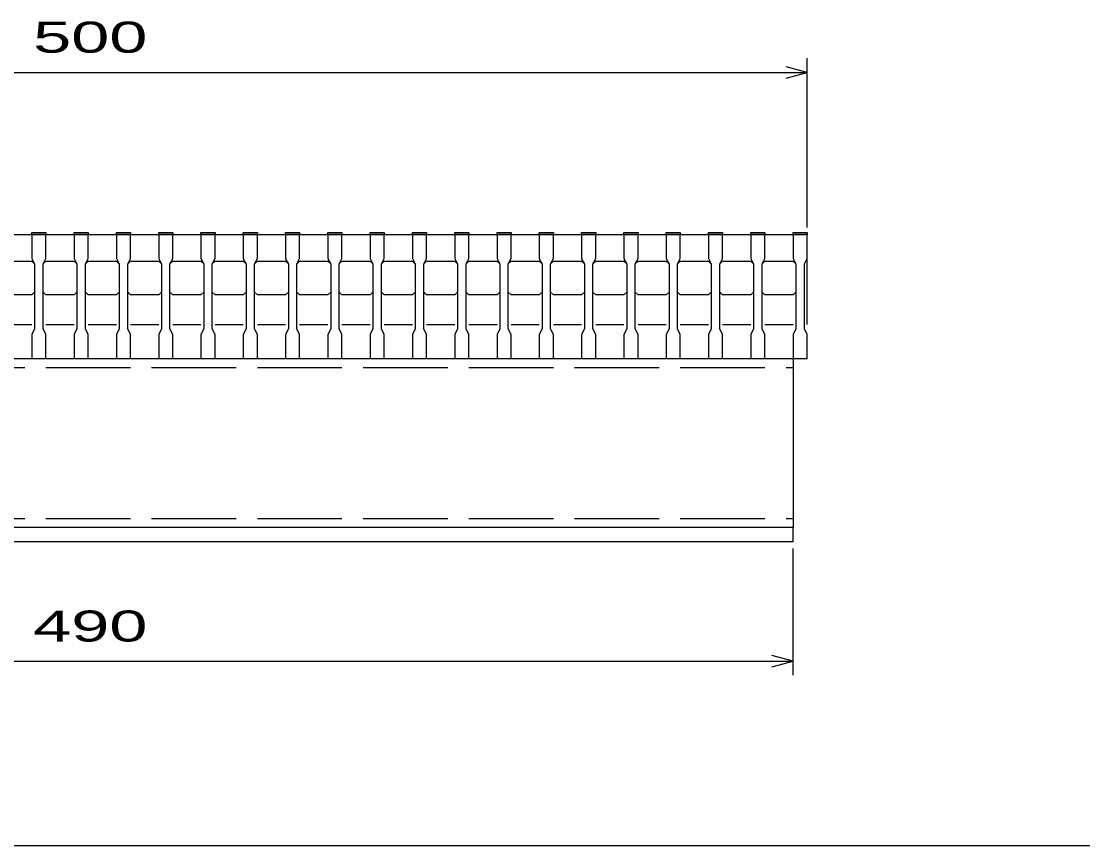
# Model space of a CAD drawing. Units: millimetres, scale not verified. Extents: x -910 to 866, y -641 to 527.
# Drawn here: x -489.8 to -113.3, y -573.2 to -280.6 of the extents above; entities that cross this region are included whole.
import ezdxf
from ezdxf.enums import TextEntityAlignment as Align

# ---------------------------------------------------------------- set-up
doc = ezdxf.new("R2010")
doc.units = ezdxf.units.MM
doc.header["$LTSCALE"] = 5
doc.linetypes.add('DASHED', pattern=[7.5, 6, -1.5])
for name, color, linetype, lineweight in [('0_2', 150, 'Continuous', 25), ('16', 3, 'Continuous', 25), ('22', 4, 'Continuous', 25)]:
    doc.layers.add(name, color=color, linetype=linetype, lineweight=lineweight)
doc.styles.add('ベクトル', font='')
doc.styles.get('ベクトル').set_extended_font_data('ベクトル')

msp = doc.modelspace()

# ---------------------------------------------------------------- linework, layer by layer
at = {"layer": '0_2'}
msp.add_line((865.5, -573.25), (-864.5, -573.25), dxfattribs=at)
at = {"layer": '16'}
for p, q in [((-711, -356.25), (-211, -356.25)), ((-486, -356.25), (-486, -355.55)), ((-486, -355.55), (-481, -355.55)), ((-486, -356.25), (-486, -364.75)), ((-481, -356.25), (-486, -356.25)), ((-481, -355.55), (-481, -356.25)), ((-481, -364.75), (-481, -356.25)), ((-471, -356.25), (-471, -355.55)), ((-471, -355.55), (-466, -355.55)), ((-471, -356.25), (-471, -364.75)), ((-466, -356.25), (-471, -356.25)), ((-466, -355.55), (-466, -356.25)), ((-466, -364.75), (-466, -356.25)), ((-456, -356.25), (-456, -355.55)), ((-456, -355.55), (-451, -355.55)), ((-456, -356.25), (-456, -364.75)), ((-451, -356.25), (-456, -356.25)), ((-451, -355.55), (-451, -356.25)), ((-451, -364.75), (-451, -356.25)), ((-441, -356.25), (-441, -355.55)), ((-441, -355.55), (-436, -355.55)), ((-441, -356.25), (-441, -364.75)), ((-436, -356.25), (-441, -356.25)), ((-436, -355.55), (-436, -356.25)), ((-436, -364.75), (-436, -356.25)), ((-426, -356.25), (-426, -355.55)), ((-426, -355.55), (-421, -355.55)), ((-426, -356.25), (-426, -364.75)), ((-421, -356.25), (-426, -356.25)), ((-421, -355.55), (-421, -356.25)), ((-421, -364.75), (-421, -356.25)), ((-411, -356.25), (-411, -355.55)), ((-411, -355.55), (-406, -355.55)), ((-411, -356.25), (-411, -364.75)), ((-406, -356.25), (-411, -356.25)), ((-406, -355.55), (-406, -356.25)), ((-406, -364.75), (-406, -356.25)), ((-396, -356.25), (-396, -355.55)), ((-396, -355.55), (-391, -355.55)), ((-396, -356.25), (-396, -364.75)), ((-391, -356.25), (-396, -356.25)), ((-391, -355.55), (-391, -356.25)), ((-391, -364.75), (-391, -356.25)), ((-381, -356.25), (-381, -355.55)), ((-381, -355.55), (-376, -355.55)), ((-381, -356.25), (-381, -364.75)), ((-376, -356.25), (-381, -356.25)), ((-376, -355.55), (-376, -356.25)), ((-376, -364.75), (-376, -356.25)), ((-366, -356.25), (-366, -355.55)), ((-366, -355.55), (-361, -355.55)), ((-366, -356.25), (-366, -364.75)), ((-361, -356.25), (-366, -356.25)), ((-361, -355.55), (-361, -356.25)), ((-361, -364.75), (-361, -356.25)), ((-351, -356.25), (-351, -355.55)), ((-351, -355.55), (-346, -355.55)), ((-351, -356.25), (-351, -364.75)), ((-346, -356.25), (-351, -356.25)), ((-346, -355.55), (-346, -356.25)), ((-346, -364.75), (-346, -356.25)), ((-336, -356.25), (-336, -355.55)), ((-336, -355.55), (-331, -355.55)), ((-336, -356.25), (-336, -364.75)), ((-331, -356.25), (-336, -356.25)), ((-331, -355.55), (-331, -356.25)), ((-331, -364.75), (-331, -356.25)), ((-321, -356.25), (-321, -355.55)), ((-321, -355.55), (-316, -355.55)), ((-321, -356.25), (-321, -364.75)), ((-316, -356.25), (-321, -356.25)), ((-316, -355.55), (-316, -356.25)), ((-316, -364.75), (-316, -356.25)), ((-306, -356.25), (-306, -355.55)), ((-306, -355.55), (-301, -355.55)), ((-306, -356.25), (-306, -364.75)), ((-301, -356.25), (-306, -356.25)), ((-301, -355.55), (-301, -356.25)), ((-301, -364.75), (-301, -356.25)), ((-291, -356.25), (-291, -355.55)), ((-291, -355.55), (-286, -355.55)), ((-291, -356.25), (-291, -364.75)), ((-286, -356.25), (-291, -356.25)), ((-286, -355.55), (-286, -356.25)), ((-286, -364.75), (-286, -356.25)), ((-276, -356.25), (-276, -355.55)), ((-276, -355.55), (-271, -355.55)), ((-276, -356.25), (-276, -364.75)), ((-271, -356.25), (-276, -356.25)), ((-271, -355.55), (-271, -356.25)), ((-271, -364.75), (-271, -356.25)), ((-261, -356.25), (-261, -355.55)), ((-261, -355.55), (-256, -355.55)), ((-261, -356.25), (-261, -364.75)), ((-256, -356.25), (-261, -356.25)), ((-256, -355.55), (-256, -356.25)), ((-256, -364.75), (-256, -356.25)), ((-246, -356.25), (-246, -355.55)), ((-246, -355.55), (-241, -355.55)), ((-246, -356.25), (-246, -364.75)), ((-241, -356.25), (-246, -356.25)), ((-241, -355.55), (-241, -356.25)), ((-241, -364.75), (-241, -356.25)), ((-231, -356.25), (-231, -355.55)), ((-231, -355.55), (-226, -355.55)), ((-231, -356.25), (-231, -364.75)), ((-226, -356.25), (-231, -356.25)), ((-226, -355.55), (-226, -356.25)), ((-226, -364.75), (-226, -356.25)), ((-216, -356.25), (-216, -355.55)), ((-216, -355.55), (-211, -355.55)), ((-216, -356.25), (-216, -364.75)), ((-211, -356.25), (-216, -356.25)), ((-211, -355.55), (-211, -356.25)), ((-211, -364.75), (-211, -356.25)), ((-211, -388.25), (-211, -356.25)), ((-486, -364.75), (-485, -366.75)), ((-482, -366.75), (-481, -364.75)), ((-471, -364.75), (-470, -366.75)), ((-467, -366.75), (-466, -364.75)), ((-456, -364.75), (-455, -366.75)), ((-452, -366.75), (-451, -364.75)), ((-441, -364.75), (-440, -366.75)), ((-437, -366.75), (-436, -364.75)), ((-426, -364.75), (-425, -366.75)), ((-422, -366.75), (-421, -364.75)), ((-411, -364.75), (-410, -366.75)), ((-407, -366.75), (-406, -364.75)), ((-396, -364.75), (-395, -366.75)), ((-392, -366.75), (-391, -364.75)), ((-381, -364.75), (-380, -366.75)), ((-377, -366.75), (-376, -364.75)), ((-366, -364.75), (-365, -366.75)), ((-362, -366.75), (-361, -364.75)), ((-351, -364.75), (-350, -366.75)), ((-347, -366.75), (-346, -364.75)), ((-336, -364.75), (-335, -366.75)), ((-332, -366.75), (-331, -364.75)), ((-321, -364.75), (-320, -366.75)), ((-317, -366.75), (-316, -364.75)), ((-306, -364.75), (-305, -366.75)), ((-302, -366.75), (-301, -364.75)), ((-291, -364.75), (-290, -366.75)), ((-287, -366.75), (-286, -364.75)), ((-276, -364.75), (-275, -366.75)), ((-272, -366.75), (-271, -364.75)), ((-261, -364.75), (-260, -366.75)), ((-257, -366.75), (-256, -364.75)), ((-246, -364.75), (-245, -366.75)), ((-242, -366.75), (-241, -364.75)), ((-231, -364.75), (-230, -366.75)), ((-227, -366.75), (-226, -364.75)), ((-216, -364.75), (-215, -366.75)), ((-212, -366.75), (-211, -364.75)), ((-496, -365.75), (-486, -365.75)), ((-486, -365.75), (-485, -366.75)), ((-485, -366.75), (-485, -389.75)), ((-482, -366.75), (-481, -365.75)), ((-482, -389.75), (-482, -366.75)), ((-481, -365.75), (-471, -365.75)), ((-471, -365.75), (-470, -366.75)), ((-470, -366.75), (-470, -389.75)), ((-467, -366.75), (-466, -365.75)), ((-467, -389.75), (-467, -366.75)), ((-466, -365.75), (-456, -365.75)), ((-456, -365.75), (-455, -366.75)), ((-455, -366.75), (-455, -389.75)), ((-452, -366.75), (-451, -365.75)), ((-452, -389.75), (-452, -366.75)), ((-451, -365.75), (-441, -365.75)), ((-441, -365.75), (-440, -366.75)), ((-440, -366.75), (-440, -389.75)), ((-437, -366.75), (-436, -365.75)), ((-437, -389.75), (-437, -366.75)), ((-436, -365.75), (-426, -365.75)), ((-426, -365.75), (-425, -366.75)), ((-425, -366.75), (-425, -389.75)), ((-422, -366.75), (-421, -365.75)), ((-422, -389.75), (-422, -366.75)), ((-421, -365.75), (-411, -365.75)), ((-411, -365.75), (-410, -366.75)), ((-410, -366.75), (-410, -389.75)), ((-407, -366.75), (-406, -365.75)), ((-407, -389.75), (-407, -366.75)), ((-406, -365.75), (-396, -365.75)), ((-396, -365.75), (-395, -366.75)), ((-395, -366.75), (-395, -389.75)), ((-392, -366.75), (-391, -365.75)), ((-392, -389.75), (-392, -366.75)), ((-391, -365.75), (-381, -365.75)), ((-381, -365.75), (-380, -366.75)), ((-380, -366.75), (-380, -389.75)), ((-377, -366.75), (-376, -365.75)), ((-377, -389.75), (-377, -366.75)), ((-376, -365.75), (-366, -365.75)), ((-366, -365.75), (-365, -366.75)), ((-365, -366.75), (-365, -389.75)), ((-362, -366.75), (-361, -365.75)), ((-362, -389.75), (-362, -366.75)), ((-361, -365.75), (-351, -365.75)), ((-351, -365.75), (-350, -366.75)), ((-350, -366.75), (-350, -389.75)), ((-347, -366.75), (-346, -365.75)), ((-347, -389.75), (-347, -366.75)), ((-346, -365.75), (-336, -365.75)), ((-336, -365.75), (-335, -366.75)), ((-335, -366.75), (-335, -389.75)), ((-332, -366.75), (-331, -365.75)), ((-332, -389.75), (-332, -366.75)), ((-331, -365.75), (-321, -365.75)), ((-321, -365.75), (-320, -366.75)), ((-320, -366.75), (-320, -389.75)), ((-317, -366.75), (-316, -365.75)), ((-317, -389.75), (-317, -366.75)), ((-316, -365.75), (-306, -365.75)), ((-306, -365.75), (-305, -366.75)), ((-305, -366.75), (-305, -389.75)), ((-302, -366.75), (-301, -365.75)), ((-302, -389.75), (-302, -366.75)), ((-301, -365.75), (-291, -365.75)), ((-291, -365.75), (-290, -366.75)), ((-290, -366.75), (-290, -389.75)), ((-287, -366.75), (-286, -365.75)), ((-287, -389.75), (-287, -366.75)), ((-286, -365.75), (-276, -365.75)), ((-276, -365.75), (-275, -366.75)), ((-275, -366.75), (-275, -389.75)), ((-272, -366.75), (-271, -365.75)), ((-272, -389.75), (-272, -366.75)), ((-271, -365.75), (-261, -365.75)), ((-261, -365.75), (-260, -366.75)), ((-260, -366.75), (-260, -389.75)), ((-257, -366.75), (-256, -365.75)), ((-257, -389.75), (-257, -366.75)), ((-256, -365.75), (-246, -365.75)), ((-246, -365.75), (-245, -366.75)), ((-245, -366.75), (-245, -389.75)), ((-242, -366.75), (-241, -365.75)), ((-242, -389.75), (-242, -366.75)), ((-241, -365.75), (-231, -365.75)), ((-231, -365.75), (-230, -366.75)), ((-230, -366.75), (-230, -389.75)), ((-227, -366.75), (-226, -365.75)), ((-227, -389.75), (-227, -366.75)), ((-226, -365.75), (-216, -365.75)), ((-216, -365.75), (-215, -366.75)), ((-215, -366.75), (-215, -389.75)), ((-212, -389.75), (-212, -366.75)), ((-486, -377.75), (-496, -377.75)), ((-485, -376.75), (-486, -377.75)), ((-481, -377.75), (-482, -376.75)), ((-471, -377.75), (-481, -377.75)), ((-470, -376.75), (-471, -377.75)), ((-466, -377.75), (-467, -376.75)), ((-456, -377.75), (-466, -377.75)), ((-455, -376.75), (-456, -377.75)), ((-451, -377.75), (-452, -376.75)), ((-441, -377.75), (-451, -377.75)), ((-440, -376.75), (-441, -377.75)), ((-436, -377.75), (-437, -376.75)), ((-426, -377.75), (-436, -377.75)), ((-425, -376.75), (-426, -377.75)), ((-421, -377.75), (-422, -376.75)), ((-411, -377.75), (-421, -377.75)), ((-410, -376.75), (-411, -377.75)), ((-406, -377.75), (-407, -376.75)), ((-396, -377.75), (-406, -377.75)), ((-395, -376.75), (-396, -377.75)), ((-391, -377.75), (-392, -376.75)), ((-381, -377.75), (-391, -377.75)), ((-380, -376.75), (-381, -377.75)), ((-376, -377.75), (-377, -376.75)), ((-366, -377.75), (-376, -377.75)), ((-365, -376.75), (-366, -377.75)), ((-361, -377.75), (-362, -376.75)), ((-351, -377.75), (-361, -377.75)), ((-350, -376.75), (-351, -377.75)), ((-346, -377.75), (-347, -376.75)), ((-336, -377.75), (-346, -377.75)), ((-335, -376.75), (-336, -377.75)), ((-331, -377.75), (-332, -376.75)), ((-321, -377.75), (-331, -377.75)), ((-320, -376.75), (-321, -377.75)), ((-316, -377.75), (-317, -376.75)), ((-306, -377.75), (-316, -377.75)), ((-305, -376.75), (-306, -377.75)), ((-301, -377.75), (-302, -376.75)), ((-291, -377.75), (-301, -377.75)), ((-290, -376.75), (-291, -377.75)), ((-286, -377.75), (-287, -376.75)), ((-276, -377.75), (-286, -377.75)), ((-275, -376.75), (-276, -377.75)), ((-271, -377.75), (-272, -376.75)), ((-261, -377.75), (-271, -377.75)), ((-260, -376.75), (-261, -377.75)), ((-256, -377.75), (-257, -376.75)), ((-246, -377.75), (-256, -377.75)), ((-245, -376.75), (-246, -377.75)), ((-241, -377.75), (-242, -376.75)), ((-231, -377.75), (-241, -377.75)), ((-230, -376.75), (-231, -377.75)), ((-226, -377.75), (-227, -376.75)), ((-216, -377.75), (-226, -377.75)), ((-215, -376.75), (-216, -377.75)), ((-496, -388.25), (-486, -388.25)), ((-485, -389.75), (-486, -391.75)), ((-481, -391.75), (-482, -389.75)), ((-481, -388.25), (-471, -388.25)), ((-470, -389.75), (-471, -391.75)), ((-466, -391.75), (-467, -389.75)), ((-466, -388.25), (-456, -388.25)), ((-455, -389.75), (-456, -391.75)), ((-451, -391.75), (-452, -389.75)), ((-451, -388.25), (-441, -388.25)), ((-440, -389.75), (-441, -391.75)), ((-436, -391.75), (-437, -389.75)), ((-436, -388.25), (-426, -388.25)), ((-425, -389.75), (-426, -391.75)), ((-421, -391.75), (-422, -389.75)), ((-421, -388.25), (-411, -388.25)), ((-410, -389.75), (-411, -391.75)), ((-406, -391.75), (-407, -389.75)), ((-406, -388.25), (-396, -388.25)), ((-395, -389.75), (-396, -391.75)), ((-391, -391.75), (-392, -389.75)), ((-391, -388.25), (-381, -388.25)), ((-380, -389.75), (-381, -391.75)), ((-376, -391.75), (-377, -389.75)), ((-376, -388.25), (-366, -388.25)), ((-365, -389.75), (-366, -391.75)), ((-361, -391.75), (-362, -389.75)), ((-361, -388.25), (-351, -388.25)), ((-350, -389.75), (-351, -391.75)), ((-346, -391.75), (-347, -389.75)), ((-346, -388.25), (-336, -388.25)), ((-335, -389.75), (-336, -391.75)), ((-331, -391.75), (-332, -389.75)), ((-331, -388.25), (-321, -388.25)), ((-320, -389.75), (-321, -391.75)), ((-316, -391.75), (-317, -389.75)), ((-316, -388.25), (-306, -388.25)), ((-305, -389.75), (-306, -391.75)), ((-301, -391.75), (-302, -389.75)), ((-301, -388.25), (-291, -388.25)), ((-290, -389.75), (-291, -391.75)), ((-286, -391.75), (-287, -389.75)), ((-286, -388.25), (-276, -388.25)), ((-275, -389.75), (-276, -391.75)), ((-271, -391.75), (-272, -389.75)), ((-271, -388.25), (-261, -388.25)), ((-260, -389.75), (-261, -391.75)), ((-256, -391.75), (-257, -389.75)), ((-256, -388.25), (-246, -388.25)), ((-245, -389.75), (-246, -391.75)), ((-241, -391.75), (-242, -389.75)), ((-241, -388.25), (-231, -388.25)), ((-230, -389.75), (-231, -391.75)), ((-226, -391.75), (-227, -389.75)), ((-226, -388.25), (-216, -388.25)), ((-215, -389.75), (-216, -391.75)), ((-211, -391.75), (-212, -389.75)), ((-486, -391.75), (-486, -400.25)), ((-481, -400.25), (-481, -391.75)), ((-471, -391.75), (-471, -400.25)), ((-466, -400.25), (-466, -391.75)), ((-456, -391.75), (-456, -400.25)), ((-451, -400.25), (-451, -391.75)), ((-441, -391.75), (-441, -400.25)), ((-436, -400.25), (-436, -391.75)), ((-426, -391.75), (-426, -400.25)), ((-421, -400.25), (-421, -391.75)), ((-411, -391.75), (-411, -400.25)), ((-406, -400.25), (-406, -391.75)), ((-396, -391.75), (-396, -400.25)), ((-391, -400.25), (-391, -391.75)), ((-381, -391.75), (-381, -400.25)), ((-376, -400.25), (-376, -391.75)), ((-366, -391.75), (-366, -400.25)), ((-361, -400.25), (-361, -391.75)), ((-351, -391.75), (-351, -400.25)), ((-346, -400.25), (-346, -391.75)), ((-336, -391.75), (-336, -400.25)), ((-331, -400.25), (-331, -391.75)), ((-321, -391.75), (-321, -400.25)), ((-316, -400.25), (-316, -391.75)), ((-306, -391.75), (-306, -400.25)), ((-301, -400.25), (-301, -391.75)), ((-291, -391.75), (-291, -400.25)), ((-286, -400.25), (-286, -391.75)), ((-276, -391.75), (-276, -400.25)), ((-271, -400.25), (-271, -391.75)), ((-261, -391.75), (-261, -400.25)), ((-256, -400.25), (-256, -391.75)), ((-246, -391.75), (-246, -400.25)), ((-241, -400.25), (-241, -391.75)), ((-231, -391.75), (-231, -400.25)), ((-226, -400.25), (-226, -391.75)), ((-216, -391.75), (-216, -400.25)), ((-211, -400.25), (-211, -391.75)), ((-706, -400.25), (-216, -400.25)), ((-486, -400.25), (-481, -400.25)), ((-471, -400.25), (-466, -400.25)), ((-456, -400.25), (-451, -400.25)), ((-441, -400.25), (-436, -400.25)), ((-426, -400.25), (-421, -400.25)), ((-411, -400.25), (-406, -400.25)), ((-396, -400.25), (-391, -400.25)), ((-381, -400.25), (-376, -400.25)), ((-366, -400.25), (-361, -400.25)), ((-351, -400.25), (-346, -400.25)), ((-336, -400.25), (-331, -400.25)), ((-321, -400.25), (-316, -400.25)), ((-306, -400.25), (-301, -400.25)), ((-291, -400.25), (-286, -400.25)), ((-276, -400.25), (-271, -400.25)), ((-261, -400.25), (-256, -400.25)), ((-246, -400.25), (-241, -400.25)), ((-231, -400.25), (-226, -400.25)), ((-216, -400.25), (-211, -400.25)), ((-216, -400.25), (-216, -460.25)), ((-216, -460.25), (-706, -460.25)), ((-216, -460.25), (-706, -460.25)), ((-216, -465.25), (-216, -460.25)), ((-706, -465.25), (-216, -465.25))]:
    msp.add_line(p, q, dxfattribs=at)
at = {"layer": '16', "linetype": 'DASHED'}
for p, q in [((-706, -403.45), (-216, -403.45)), ((-706, -457.05), (-216, -457.05))]:
    msp.add_line(p, q, dxfattribs=at)
at = {"layer": '22'}
for p, q in [((-211, -298.75), (-218.5, -296.75)), ((-211, -353.75), (-211, -293.75)), ((-711, -298.75), (-211, -298.75)), ((-218.5, -300.75), (-211, -298.75)), ((-216, -512.75), (-216, -467.75)), ((-706, -507.75), (-216, -507.75)), ((-216, -507.75), (-223.5, -505.75)), ((-223.5, -509.75), (-216, -507.75))]:
    msp.add_line(p, q, dxfattribs=at)

# ---------------------------------------------------------------- texts
at = {"layer": '22', "color": 2, "style": 'ベクトル', "width": 1.65}
for s, p in [(' 500 ', (-492.25, -286.25)), (' 490 ', (-492.25, -495.25))]:
    msp.add_text(s, height=11, dxfattribs=at).set_placement(p, align=Align.MIDDLE_LEFT)

doc.saveas('drawing.dxf')
